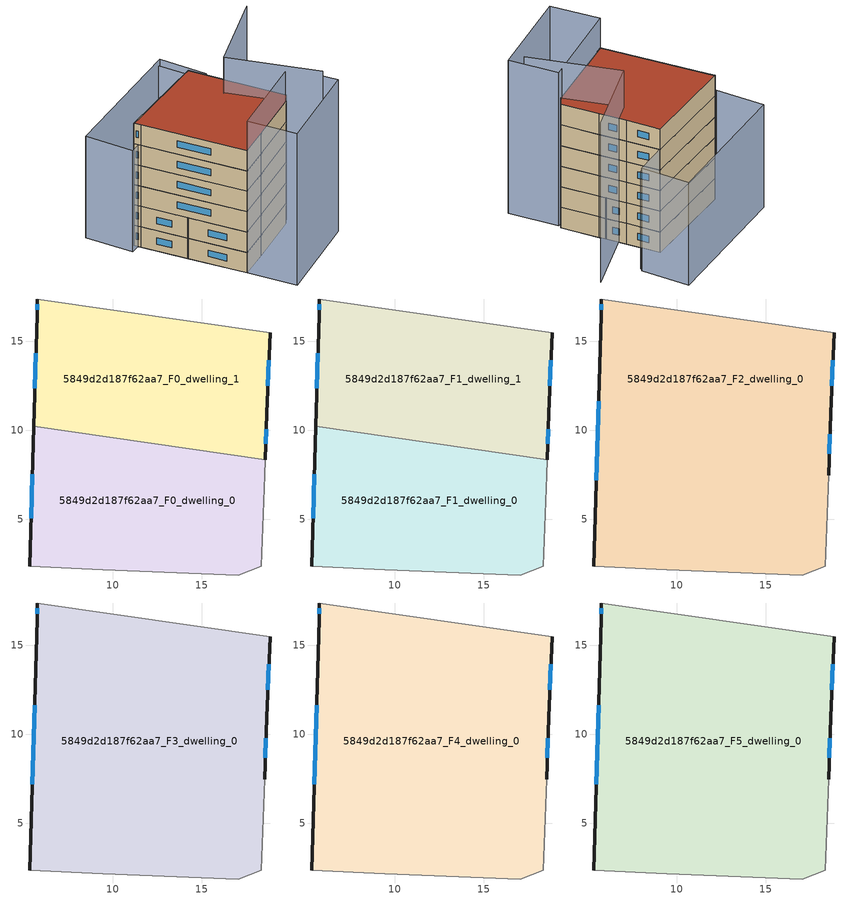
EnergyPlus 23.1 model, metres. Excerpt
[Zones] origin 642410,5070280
5849d2d187f62aa7_F0_dwelling_0
 floor ground (EU_floor_Construction): 18.33,2.36 18.54,7.47 18.56,8.33 5.55,10.22 5.32,2.37 9.43,2.17 17.03,1.86 z0
 wall outside (EU_wall_Construction): 5.32,2.37 5.55,10.22 z0:3
 wall adiabatic (EU_wall_Construction): 18.56,8.33 18.54,7.47 18.33,2.36 17.03,1.86 9.43,2.17 5.32,2.37 z0:3
 wall to 5849d2d187f62aa7_F0_dwelling_1 (EU_wall_Construction): 5.55,10.22 18.56,8.34 z0:3
 window (EU_Window_Construction): 5.4,5.06 5.47,7.53 z1.03:1.97
5849d2d187f62aa7_F0_dwelling_1
 floor ground (EU_floor_Construction): 18.56,8.33 18.64,10.97 18.84,15.47 5.73,17.38 5.73,16.48 5.55,10.22 z0
 wall outside (EU_wall_Construction): 18.84,15.47 18.64,10.97 18.56,8.33 / 5.55,10.22 5.73,16.48 5.73,17.38 z0:3
 wall adiabatic (EU_wall_Construction): 5.73,17.38 18.84,15.47 z0:3
 window (EU_Window_Construction): 5.73,16.79 5.73,17.07 / 18.77,13.93 18.71,12.51 / 18.61,10.07 18.59,9.24 / 5.61,12.37 5.67,14.33 z1.03:1.97
5849d2d187f62aa7_F1_dwelling_0
 floor to 5849d2d187f62aa7_F0_dwelling_0 (EU_floor_Construction): 18.33,2.36 18.53,7.47 18.56,8.33 5.55,10.22 5.32,2.37 9.43,2.17 17.03,1.86 z3
 wall outside (EU_wall_Construction): 5.32,2.37 5.55,10.22 z3:6
 wall adiabatic (EU_wall_Construction): 18.56,8.33 18.54,7.47 18.33,2.36 17.03,1.86 9.43,2.17 5.32,2.37 z3:6
 wall to 5849d2d187f62aa7_F1_dwelling_1 (EU_wall_Construction): 5.55,10.22 18.56,8.34 z3:6
 window (EU_Window_Construction): 5.4,5.06 5.47,7.53 z4.03:4.97
5849d2d187f62aa7_F1_dwelling_1
 floor to 5849d2d187f62aa7_F0_dwelling_1 (EU_floor_Construction): 18.56,8.33 18.64,10.97 18.84,15.47 5.73,17.38 5.73,16.48 5.55,10.22 z3
 wall outside (EU_wall_Construction): 18.84,15.47 18.64,10.97 18.56,8.33 / 5.55,10.22 5.73,16.48 5.73,17.38 z3:6
 wall adiabatic (EU_wall_Construction): 5.73,17.38 18.84,15.47 z3:6
 window (EU_Window_Construction): 5.73,16.79 5.73,17.07 / 18.77,13.93 18.71,12.51 / 18.61,10.07 18.59,9.24 / 5.61,12.37 5.67,14.33 z4.03:4.97
5849d2d187f62aa7_F2_dwelling_0
 floor to 5849d2d187f62aa7_F1_dwelling_0 (EU_floor_Construction): 18.33,2.36 18.53,7.47 18.56,8.33 5.55,10.22 5.32,2.37 9.43,2.17 17.03,1.86 z6
 floor to 5849d2d187f62aa7_F1_dwelling_1 (EU_floor_Construction): 18.56,8.33 18.64,10.97 18.84,15.47 5.73,17.38 5.73,16.48 5.55,10.22 z6
 wall outside (EU_wall_Construction): 5.32,2.37 5.73,16.48 5.73,17.38 / 18.84,15.47 18.64,10.97 18.54,7.47 z6:9
 wall adiabatic (EU_wall_Construction): 5.73,17.38 18.84,15.47 / 18.54,7.47 18.33,2.36 17.03,1.86 9.43,2.17 5.32,2.37 z6:9
 window (EU_Window_Construction): 5.46,7.2 5.59,11.64 / 5.73,16.79 5.73,17.07 / 18.77,13.93 18.71,12.51 / 18.6,9.77 18.57,8.67 z7.03:7.97
5849d2d187f62aa7_F3_dwelling_0
 floor to 5849d2d187f62aa7_F2_dwelling_0 (EU_floor_Construction): 18.33,2.36 18.53,7.47 18.64,10.97 18.84,15.47 5.73,17.38 5.73,16.48 5.32,2.37 9.43,2.17 17.03,1.86 z9
 wall outside (EU_wall_Construction): 5.32,2.37 5.73,16.48 5.73,17.38 / 18.84,15.47 18.64,10.97 18.54,7.47 z9:12
 wall adiabatic (EU_wall_Construction): 5.73,17.38 18.84,15.47 / 18.54,7.47 18.33,2.36 17.03,1.86 9.43,2.17 5.32,2.37 z9:12
 window (EU_Window_Construction): 5.46,7.2 5.59,11.64 / 5.73,16.79 5.73,17.07 / 18.77,13.93 18.71,12.51 / 18.6,9.77 18.57,8.67 z10.03:10.97
5849d2d187f62aa7_F4_dwelling_0
 floor to 5849d2d187f62aa7_F3_dwelling_0 (EU_floor_Construction): 18.33,2.36 18.53,7.47 18.64,10.97 18.84,15.47 5.73,17.38 5.73,16.48 5.32,2.37 9.43,2.17 17.03,1.86 z12
 wall outside (EU_wall_Construction): 5.32,2.37 5.73,16.48 5.73,17.38 / 18.84,15.47 18.64,10.97 18.54,7.47 z12:15
 wall adiabatic (EU_wall_Construction): 5.73,17.38 18.84,15.47 / 18.54,7.47 18.33,2.36 17.03,1.86 9.43,2.17 5.32,2.37 z12:15
 window (EU_Window_Construction): 5.46,7.2 5.59,11.64 / 5.73,16.79 5.73,17.07 / 18.77,13.93 18.71,12.51 / 18.6,9.77 18.57,8.67 z13.03:13.97
5849d2d187f62aa7_F5_dwelling_0
 floor to 5849d2d187f62aa7_F4_dwelling_0 (EU_floor_Construction): 18.33,2.36 18.53,7.47 18.64,10.97 18.84,15.47 5.73,17.38 5.73,16.48 5.32,2.37 9.43,2.17 17.03,1.86 z15
 wall outside (EU_wall_Construction): 5.32,2.37 5.73,16.48 5.73,17.38 / 18.84,15.47 18.64,10.97 18.54,7.47 z15:18
 wall adiabatic (EU_wall_Construction): 5.73,17.38 18.84,15.47 / 18.54,7.47 18.33,2.36 17.03,1.86 9.43,2.17 5.32,2.37 z15:18
 window (EU_Window_Construction): 5.46,7.2 5.59,11.64 / 5.73,16.79 5.73,17.07 / 18.77,13.93 18.71,12.51 / 18.6,9.77 18.57,8.67 z16.03:16.97
 roof outside (EU_roof_Construction): 18.84,15.47 18.64,10.97 18.54,7.47 18.33,2.36 17.03,1.86 9.43,2.17 5.32,2.37 5.73,16.48 5.73,17.38 z18
shading: 5.12,-4.24 5.32,2.37 / 5.32,2.37 17.97,1.98 / 17.97,1.98 17.77,-4.62 / 17.77,-4.62 5.12,-4.24 z0:22.3; 17.6,-2.65 16,9.65 / 16,9.65 27.31,11.12 z0:23.2; 22.88,14.57 23.64,21.27 z0:14.2; 5.2,23.46 24,21.23 / 24,21.23 23.23,14.8 / 23.23,14.8 4.44,17.03 / 4.44,17.03 5.2,23.46 z0:14.9
[Building]
EU S2 Campaign: North Axis=0; Terrain=City; Solar Distribution=FullExterior
[Site:Location]
Lyon-Bron: Latitude=45.75; Longitude=5; Time Zone=1; Elevation=198
[SizingPeriod:WeatherFileDays]
AnnualSizingPeriod: Begin Month=1; Begin Day of Month=1; End Month=12; End Day of Month=31; Day of Week for Start Day=Monday; Use Weather File Daylight Saving Period=No; Use Weather File Rain and Snow Indicators=No
[MATERIAL]
EU_InternalMass_Material: Roughness=MediumRough; Thickness=0.1; Conductivity=1; Density=1800; Specific Heat=900; Thermal Absorptance=0.9; Solar Absorptance=0.7; Visible Absorptance=0.7
[MATERIAL:NOMASS] Roughness=MediumRough; Thermal Absorptance=0.9; Solar Absorptance=0.7; Visible Absorptance=0.7
Name | Thermal Resistance
EU_wall_NoMass | 0.524421
EU_roof_NoMass | 0.457793
EU_floor_NoMass | 0.384546
[WINDOWMATERIAL:SIMPLEGLAZINGSYSTEM]
EU_Window_SimpleGlazing: UFactor=2.51378; Solar Heat Gain Coefficient=0.75; Visible Transmittance=0.75
[CONSTRUCTION]
EU_wall_Construction: EU_wall_NoMass
EU_roof_Construction: EU_roof_NoMass
EU_floor_Construction: EU_floor_NoMass
EU_InternalMass_Construction: EU_InternalMass_Material
EU_Window_Construction: EU_Window_SimpleGlazing
[ZONE] Type=1; Multiplier=1; Ceiling Height=autocalculate; Floor Area=autocalculate; Part of Total Floor Area=Yes
Name | Volume
5849d2d187f62aa7_F0_dwelling_0 | 280.767
5849d2d187f62aa7_F1_dwelling_0 | 280.765
5849d2d187f62aa7_F2_dwelling_0; 5849d2d187f62aa7_F3_dwelling_0; 5849d2d187f62aa7_F4_dwelling_0; 5849d2d187f62aa7_F5_dwelling_0 | 561.532
5849d2d187f62aa7_F0_dwelling_1 | 280.775
5849d2d187f62aa7_F1_dwelling_1 | 280.776
[INTERNALMASS] Construction=EU_InternalMass_Construction
Name | Zone or ZoneList | Surface Area
5849d2d187f62aa7_F0_dwelling_0_EU_InternalMass | 5849d2d187f62aa7_F0_dwelling_0 | 93.589
5849d2d187f62aa7_F0_dwelling_1_EU_InternalMass | 5849d2d187f62aa7_F0_dwelling_1 | 93.5916
5849d2d187f62aa7_F1_dwelling_0_EU_InternalMass | 5849d2d187f62aa7_F1_dwelling_0 | 93.589
5849d2d187f62aa7_F1_dwelling_1_EU_InternalMass | 5849d2d187f62aa7_F1_dwelling_1 | 93.5916
5849d2d187f62aa7_F2_dwelling_0_EU_InternalMass | 5849d2d187f62aa7_F2_dwelling_0 | 187.177
5849d2d187f62aa7_F3_dwelling_0_EU_InternalMass | 5849d2d187f62aa7_F3_dwelling_0 | 187.177
5849d2d187f62aa7_F4_dwelling_0_EU_InternalMass | 5849d2d187f62aa7_F4_dwelling_0 | 187.177
5849d2d187f62aa7_F5_dwelling_0_EU_InternalMass | 5849d2d187f62aa7_F5_dwelling_0 | 187.177
[OTHEREQUIPMENT] Fuel Type=Electricity; Design Level Calculation Method=Watts/Area; Power per Zone Floor Area=1; Fraction Latent=0; Fraction Radiant=0; Fraction Lost=0; Carbon Dioxide Generation Rate=0; EndUse Subcategory=EU_Step8_InternalGains
Name | Zone or ZoneList or Space or SpaceList | Schedule
EU_Step8_InternalGain_5849d2d187f62aa7_F0_dwelling_0_f000 | 5849d2d187f62aa7_F0_dwelling_0 | EU_Step8_GainSchedule_5849d2d187f62aa7_F0_dwelling_0_f000
EU_Step8_InternalGain_5849d2d187f62aa7_F0_dwelling_1_f000 | 5849d2d187f62aa7_F0_dwelling_1 | EU_Step8_GainSchedule_5849d2d187f62aa7_F0_dwelling_1_f000
EU_Step8_InternalGain_5849d2d187f62aa7_F1_dwelling_0_f000 | 5849d2d187f62aa7_F1_dwelling_0 | EU_Step8_GainSchedule_5849d2d187f62aa7_F1_dwelling_0_f000
EU_Step8_InternalGain_5849d2d187f62aa7_F1_dwelling_1_f000 | 5849d2d187f62aa7_F1_dwelling_1 | EU_Step8_GainSchedule_5849d2d187f62aa7_F1_dwelling_1_f000
EU_Step8_InternalGain_5849d2d187f62aa7_F2_dwelling_0_f000 | 5849d2d187f62aa7_F2_dwelling_0 | EU_Step8_GainSchedule_5849d2d187f62aa7_F2_dwelling_0_f000
EU_Step8_InternalGain_5849d2d187f62aa7_F3_dwelling_0_f000 | 5849d2d187f62aa7_F3_dwelling_0 | EU_Step8_GainSchedule_5849d2d187f62aa7_F3_dwelling_0_f000
EU_Step8_InternalGain_5849d2d187f62aa7_F4_dwelling_0_f000 | 5849d2d187f62aa7_F4_dwelling_0 | EU_Step8_GainSchedule_5849d2d187f62aa7_F4_dwelling_0_f000
EU_Step8_InternalGain_5849d2d187f62aa7_F5_dwelling_0_f000 | 5849d2d187f62aa7_F5_dwelling_0 | EU_Step8_GainSchedule_5849d2d187f62aa7_F5_dwelling_0_f000
[ZONEVENTILATION:DESIGNFLOWRATE] Schedule=EU_AlwaysOn; Design Flow Rate Calculation Method=AirChanges/Hour; Air Changes per Hour=0.520093; Ventilation Type=Natural; Fan Pressure Rise=0; Fan Total Efficiency=1; Constant Term Coefficient=1; Temperature Term Coefficient=0; Velocity Term Coefficient=0; Velocity Squared Term Coefficient=0; Minimum Indoor Temperature=-100; Maximum Indoor Temperature=100; Delta Temperature=-100; Minimum Outdoor Temperature=-100; Maximum Outdoor Temperature=100; Maximum Wind Speed=40
Name | Zone or ZoneList or Space or SpaceList
EU_ConstantAir_5849d2d187f62aa7_F0_dwelling_0 | 5849d2d187f62aa7_F0_dwelling_0
EU_ConstantAir_5849d2d187f62aa7_F0_dwelling_1 | 5849d2d187f62aa7_F0_dwelling_1
EU_ConstantAir_5849d2d187f62aa7_F1_dwelling_0 | 5849d2d187f62aa7_F1_dwelling_0
EU_ConstantAir_5849d2d187f62aa7_F1_dwelling_1 | 5849d2d187f62aa7_F1_dwelling_1
EU_ConstantAir_5849d2d187f62aa7_F2_dwelling_0 | 5849d2d187f62aa7_F2_dwelling_0
EU_ConstantAir_5849d2d187f62aa7_F3_dwelling_0 | 5849d2d187f62aa7_F3_dwelling_0
EU_ConstantAir_5849d2d187f62aa7_F4_dwelling_0 | 5849d2d187f62aa7_F4_dwelling_0
EU_ConstantAir_5849d2d187f62aa7_F5_dwelling_0 | 5849d2d187f62aa7_F5_dwelling_0
[HVACTEMPLATE:THERMOSTAT] Constant Heating Setpoint=20; Constant Cooling Setpoint=50
EU_HeatOnly_5849d2d187f62aa7_F0_dwelling_0; EU_HeatOnly_5849d2d187f62aa7_F0_dwelling_1; EU_HeatOnly_5849d2d187f62aa7_F1_dwelling_0; EU_HeatOnly_5849d2d187f62aa7_F1_dwelling_1; EU_HeatOnly_5849d2d187f62aa7_F2_dwelling_0; EU_HeatOnly_5849d2d187f62aa7_F3_dwelling_0; EU_HeatOnly_5849d2d187f62aa7_F4_dwelling_0; EU_HeatOnly_5849d2d187f62aa7_F5_dwelling_0
[HVACTEMPLATE:ZONE:IDEALLOADSAIRSYSTEM] System Availability Schedule=EU_AlwaysOn; Maximum Heating Supply Air Temperature=50; Minimum Cooling Supply Air Temperature=13; Maximum Heating Supply Air Humidity Ratio=0.0156; Minimum Cooling Supply Air Humidity Ratio=0.0077; Heating Limit=NoLimit; Cooling Limit=NoLimit; Heating Availability Schedule=EU_AlwaysOn; Cooling Availability Schedule=EU_CoolingOff; Dehumidification Control Type=ConstantSensibleHeatRatio; Cooling Sensible Heat Ratio=0.7; Dehumidification Setpoint=60; Humidification Control Type=None; Humidification Setpoint=30; Outdoor Air Method=None; Outdoor Air Flow Rate per Person=0.00944; Outdoor Air Flow Rate per Zone Floor Area=0; Outdoor Air Flow Rate per Zone=0; Demand Controlled Ventilation Type=None; Outdoor Air Economizer Type=NoEconomizer; Heat Recovery Type=None; Sensible Heat Recovery Effectiveness=0.7; Latent Heat Recovery Effectiveness=0.65
Name | Template Thermostat
5849d2d187f62aa7_F0_dwelling_0 | EU_HeatOnly_5849d2d187f62aa7_F0_dwelling_0
5849d2d187f62aa7_F0_dwelling_1 | EU_HeatOnly_5849d2d187f62aa7_F0_dwelling_1
5849d2d187f62aa7_F1_dwelling_0 | EU_HeatOnly_5849d2d187f62aa7_F1_dwelling_0
5849d2d187f62aa7_F1_dwelling_1 | EU_HeatOnly_5849d2d187f62aa7_F1_dwelling_1
5849d2d187f62aa7_F2_dwelling_0 | EU_HeatOnly_5849d2d187f62aa7_F2_dwelling_0
5849d2d187f62aa7_F3_dwelling_0 | EU_HeatOnly_5849d2d187f62aa7_F3_dwelling_0
5849d2d187f62aa7_F4_dwelling_0 | EU_HeatOnly_5849d2d187f62aa7_F4_dwelling_0
5849d2d187f62aa7_F5_dwelling_0 | EU_HeatOnly_5849d2d187f62aa7_F5_dwelling_0
[SIZING:ZONE] Zone Cooling Design Supply Air Temperature Input Method=SupplyAirTemperature; Zone Cooling Design Supply Air Temperature=13; Zone Heating Design Supply Air Temperature Input Method=SupplyAirTemperature; Zone Heating Design Supply Air Temperature=50; Zone Cooling Design Supply Air Humidity Ratio=0.008; Zone Heating Design Supply Air Humidity Ratio=0.008; Cooling Design Air Flow Method=DesignDay; Cooling Design Air Flow Rate=0; Cooling Minimum Air Flow per Zone Floor Area=0.000762; Cooling Minimum Air Flow=0; Cooling Minimum Air Flow Fraction=0.2; Heating Design Air Flow Method=DesignDay; Heating Design Air Flow Rate=0; Heating Maximum Air Flow per Zone Floor Area=0.002032; Heating Maximum Air Flow=0.141576; Heating Maximum Air Flow Fraction=0.3; Account for Dedicated Outdoor Air System=No; Dedicated Outdoor Air System Control Strategy=NeutralSupplyAir; Dedicated Outdoor Air Low Setpoint Temperature for Design=autosize; Dedicated Outdoor Air High Setpoint Temperature for Design=autosize; Zone Load Sizing Method=Sensible Load Only No Latent Load; Zone Latent Cooling Design Supply Air Humidity Ratio Input Method=HumidityRatioDifference; Zone Cooling Design Supply Air Humidity Ratio Difference=0.005; Zone Latent Heating Design Supply Air Humidity Ratio Input Method=HumidityRatioDifference; Zone Humidification Design Supply Air Humidity Ratio Difference=0.005
5849d2d187f62aa7_F0_dwelling_0; 5849d2d187f62aa7_F0_dwelling_1; 5849d2d187f62aa7_F1_dwelling_0; 5849d2d187f62aa7_F1_dwelling_1; 5849d2d187f62aa7_F2_dwelling_0; 5849d2d187f62aa7_F3_dwelling_0; 5849d2d187f62aa7_F4_dwelling_0; 5849d2d187f62aa7_F5_dwelling_0
[SCHEDULE:CONSTANT]
Name | Hourly Value
EU_AlwaysOn | 1
EU_CoolingOff | 0
[SCHEDULE:FILE] Column Number=1; Rows to Skip at Top=0; Number of Hours of Data=8760; Column Separator=Comma; Interpolate to Timestep=No; Minutes per Item=60; Adjust Schedule for Daylight Savings=Yes
Name | File
EU_Step8_GainSchedule_5849d2d187f62aa7_F0_dwelling_0_f000 | ../../schedules/5849d2d187f62aa7/5849d2d187f62aa7_F0_dwelling_0_f000_gain.csv
EU_Step8_GainSchedule_5849d2d187f62aa7_F0_dwelling_1_f000 | ../../schedules/5849d2d187f62aa7/5849d2d187f62aa7_F0_dwelling_1_f000_gain.csv
EU_Step8_GainSchedule_5849d2d187f62aa7_F1_dwelling_0_f000 | ../../schedules/5849d2d187f62aa7/5849d2d187f62aa7_F1_dwelling_0_f000_gain.csv
EU_Step8_GainSchedule_5849d2d187f62aa7_F1_dwelling_1_f000 | ../../schedules/5849d2d187f62aa7/5849d2d187f62aa7_F1_dwelling_1_f000_gain.csv
EU_Step8_GainSchedule_5849d2d187f62aa7_F2_dwelling_0_f000 | ../../schedules/5849d2d187f62aa7/5849d2d187f62aa7_F2_dwelling_0_f000_gain.csv
EU_Step8_GainSchedule_5849d2d187f62aa7_F3_dwelling_0_f000 | ../../schedules/5849d2d187f62aa7/5849d2d187f62aa7_F3_dwelling_0_f000_gain.csv
EU_Step8_GainSchedule_5849d2d187f62aa7_F4_dwelling_0_f000 | ../../schedules/5849d2d187f62aa7/5849d2d187f62aa7_F4_dwelling_0_f000_gain.csv
EU_Step8_GainSchedule_5849d2d187f62aa7_F5_dwelling_0_f000 | ../../schedules/5849d2d187f62aa7/5849d2d187f62aa7_F5_dwelling_0_f000_gain.csv
